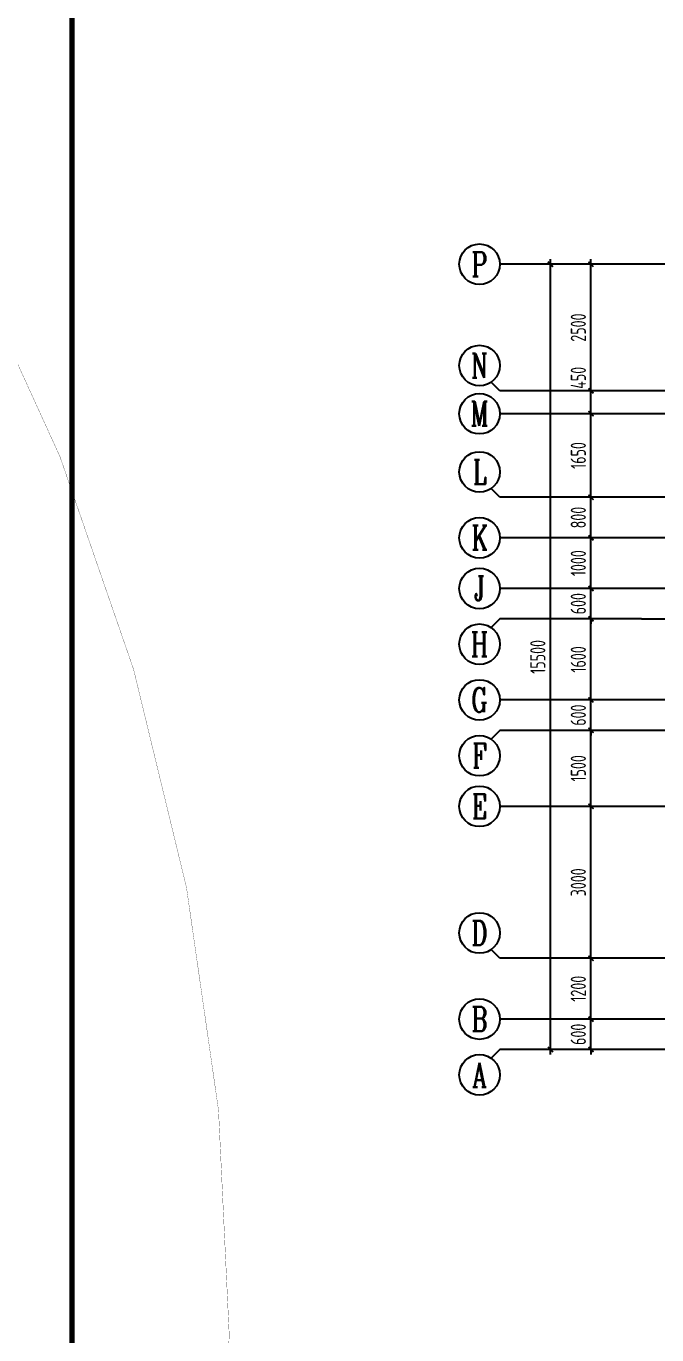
# Model space of a CAD drawing. Extents: x -1712635 to -854203, y -534641 to -21985.
# Drawn here: x -1262019 to -1249569, y -166515 to -140685 of the extents above; entities that cross this region are included whole.
import ezdxf
from ezdxf.enums import TextEntityAlignment as Align

# ---------------------------------------------------------------- set-up
doc = ezdxf.new("R2010")
doc.units = 0
doc.header["$LTSCALE"] = 1000
doc.linetypes.add('DOTE', pattern=[2.42, 2, -0.2, 0.02, -0.2])
doc.layers.get('0').update_dxf_attribs({"linetype": 'CONTINUOUS'})
doc.layers.get('Defpoints').update_dxf_attribs({"linetype": 'CONTINUOUS'})
for name, color, linetype in [('-TK', 7, 'CONTINUOUS'), ('A-AXIS', 1, 'CONTINUOUS'), ('A-DOTE', 10, 'DOTE'), ('AXIS_NUM', 7, 'CONTINUOUS'), ('S-X详图填充', 252, 'CONTINUOUS'), ('S-Y一般标注', 3, 'CONTINUOUS')]:
    doc.layers.add(name, color=color, linetype=linetype)
doc.styles.add('TSSD_Axis', font='complex.shx', dxfattribs={"width": 0.7, "bigfont": 'hztxt.shx'})
doc.styles.add('TSSD_DIMENSION', font='Tssdeng.shx', dxfattribs={"width": 0.7, "bigfont": 'tssdchn.shx'})
doc.dimstyles.new('TSSD_100_100', dxfattribs={"dimtxt": 300, "dimasz": 100, "dimexe": 100, "dimexo": 250, "dimgap": 100, "dimtad": 1, "dimdec": 0, "dimzin": 0, "dimdsep": 46, "dimtxsty": 'TSSD_DIMENSION', "dimblk": 'ARCHTICK', "dimcen": 0, "dimdle": 100, "dimclrt": 7, "dimadec": 0, "dimazin": 0, "dimtfac": 1, "dimtdec": 0, "dimtix": 1, "dimtmove": 2, "dimatfit": 3, "dimldrblk": 'ARCHTICK', "dimfxl": 0, "dimtolj": 1, "dimtzin": 0, "dimarcsym": 0})

# ---------------------------------------------------------------- blocks, each defined once
blk = doc.blocks.new('ts_axno')
at = {"color": 0, "linetype": 'ByBlock', "lineweight": -2}
blk.add_circle((0, 0), 0.5, dxfattribs=at)
at = {"color": 0, "linetype": 'ByBlock', "lineweight": -2, "style": 'TSSD_Axis', "width": 0.7}
blk.add_attdef('A', text='', height=0.6, dxfattribs=at).set_placement((0, 0), align=Align.MIDDLE_CENTER)
blk = doc.blocks.new('_ArchTick')
at = {"color": 0, "const_width": 0.35}
blk.add_lwpolyline([(-0.5, -0.5), (0.5, 0.5)], dxfattribs=at)
blk = doc.blocks.new('*D66')
at = {"layer": 'Defpoints', "color": 0}
for p in [(2600, 5200), (3600, 5200), (3600, 4600)]:
    blk.add_point(p, dxfattribs=at)
at = {"layer": 'S-Y一般标注', "color": 0, "lineweight": -2}
for p, q in [((3350, 5200), (2500, 5200)), ((2600, 5200), (2600, 5300)), ((2600, 4600), (2600, 5200)), ((3350, 4600), (2500, 4600)), ((2600, 4600), (2600, 4500))]:
    blk.add_line(p, q, dxfattribs=at)
at = {"layer": 'S-Y一般标注', "color": 0, "lineweight": -2, "xscale": 100, "yscale": 100, "zscale": 100}
for p, rotation in [((2600, 5200), 270), ((2600, 4600), 90)]:
    blk.add_blockref('_ArchTick', p, dxfattribs=dict(at, rotation=rotation))
at = {"layer": 'S-Y一般标注', "color": 7, "insert": (2350, 4900), "char_height": 300, "attachment_point": 5, "rotation": 90, "style": 'TSSD_DIMENSION'}
blk.add_mtext('\\A1;600', dxfattribs=at)
blk = doc.blocks.new('*D67')
at = {"layer": 'Defpoints', "color": 0}
for p in [(2600, 10900), (3600, 10900), (3600, 9400)]:
    blk.add_point(p, dxfattribs=at)
at = {"layer": 'S-Y一般标注', "color": 0, "lineweight": -2}
for p, q in [((3350, 10900), (2500, 10900)), ((2600, 9300), (2600, 11000)), ((3350, 9400), (2500, 9400))]:
    blk.add_line(p, q, dxfattribs=at)
at = {"layer": 'S-Y一般标注', "color": 0, "lineweight": -2, "xscale": 100, "yscale": 100, "zscale": 100}
for p, rotation in [((2600, 10900), 90), ((2600, 9400), 270)]:
    blk.add_blockref('_ArchTick', p, dxfattribs=dict(at, rotation=rotation))
at = {"layer": 'S-Y一般标注', "color": 7, "insert": (2350, 10150), "char_height": 300, "attachment_point": 5, "rotation": 90, "style": 'TSSD_DIMENSION'}
blk.add_mtext('\\A1;1500', dxfattribs=at)
blk = doc.blocks.new('*D68')
at = {"layer": 'Defpoints', "color": 0}
for p in [(2600, 11500), (3600, 11500), (3600, 10900)]:
    blk.add_point(p, dxfattribs=at)
at = {"layer": 'S-Y一般标注', "color": 0, "lineweight": -2}
for p, q in [((3350, 11500), (2500, 11500)), ((2600, 11500), (2600, 11600)), ((2600, 10900), (2600, 11500)), ((3350, 10900), (2500, 10900)), ((2600, 10900), (2600, 10800))]:
    blk.add_line(p, q, dxfattribs=at)
at = {"layer": 'S-Y一般标注', "color": 0, "lineweight": -2, "xscale": 100, "yscale": 100, "zscale": 100}
for p, rotation in [((2600, 11500), 270), ((2600, 10900), 90)]:
    blk.add_blockref('_ArchTick', p, dxfattribs=dict(at, rotation=rotation))
at = {"layer": 'S-Y一般标注', "color": 7, "insert": (2350, 11200), "char_height": 300, "attachment_point": 5, "rotation": 90, "style": 'TSSD_DIMENSION'}
blk.add_mtext('\\A1;600', dxfattribs=at)
blk = doc.blocks.new('*D69')
at = {"layer": 'Defpoints', "color": 0}
for p in [(2600, 13100), (3600, 13100), (3600, 11500)]:
    blk.add_point(p, dxfattribs=at)
at = {"layer": 'S-Y一般标注', "color": 0, "lineweight": -2}
for p, q in [((2600, 11400), (2600, 13200)), ((3350, 13100), (2500, 13100)), ((3350, 11500), (2500, 11500))]:
    blk.add_line(p, q, dxfattribs=at)
at = {"layer": 'S-Y一般标注', "color": 0, "lineweight": -2, "xscale": 100, "yscale": 100, "zscale": 100}
for p, rotation in [((2600, 13100), 90), ((2600, 11500), 270)]:
    blk.add_blockref('_ArchTick', p, dxfattribs=dict(at, rotation=rotation))
at = {"layer": 'S-Y一般标注', "color": 7, "insert": (2350, 12300), "char_height": 300, "attachment_point": 5, "rotation": 90, "style": 'TSSD_DIMENSION'}
blk.add_mtext('\\A1;1600', dxfattribs=at)
blk = doc.blocks.new('*D70')
at = {"layer": 'Defpoints', "color": 0}
for p in [(2600, 13700), (3600, 13700), (3600, 13100)]:
    blk.add_point(p, dxfattribs=at)
at = {"layer": 'S-Y一般标注', "color": 0, "lineweight": -2}
for p, q in [((3350, 13700), (2500, 13700)), ((2600, 13700), (2600, 13800)), ((2600, 13100), (2600, 13700)), ((3350, 13100), (2500, 13100)), ((2600, 13100), (2600, 13000))]:
    blk.add_line(p, q, dxfattribs=at)
at = {"layer": 'S-Y一般标注', "color": 0, "lineweight": -2, "xscale": 100, "yscale": 100, "zscale": 100}
for p, rotation in [((2600, 13700), 270), ((2600, 13100), 90)]:
    blk.add_blockref('_ArchTick', p, dxfattribs=dict(at, rotation=rotation))
at = {"layer": 'S-Y一般标注', "color": 7, "insert": (2350, 13400), "char_height": 300, "attachment_point": 5, "rotation": 90, "style": 'TSSD_DIMENSION'}
blk.add_mtext('\\A1;600', dxfattribs=at)
blk = doc.blocks.new('*D71')
at = {"layer": 'Defpoints', "color": 0}
for p in [(2600, 14700), (3600, 14700), (3600, 13700)]:
    blk.add_point(p, dxfattribs=at)
at = {"layer": 'S-Y一般标注', "color": 0, "lineweight": -2}
for p, q in [((2600, 13600), (2600, 14800)), ((3350, 14700), (2500, 14700)), ((3350, 13700), (2500, 13700))]:
    blk.add_line(p, q, dxfattribs=at)
at = {"layer": 'S-Y一般标注', "color": 0, "lineweight": -2, "xscale": 100, "yscale": 100, "zscale": 100}
for p, rotation in [((2600, 14700), 90), ((2600, 13700), 270)]:
    blk.add_blockref('_ArchTick', p, dxfattribs=dict(at, rotation=rotation))
at = {"layer": 'S-Y一般标注', "color": 7, "insert": (2350, 14200), "char_height": 300, "attachment_point": 5, "rotation": 90, "style": 'TSSD_DIMENSION'}
blk.add_mtext('\\A1;1000', dxfattribs=at)
blk = doc.blocks.new('*D72')
at = {"layer": 'Defpoints', "color": 0}
for p in [(1800, 20100), (3600, 20100), (3600, 4600)]:
    blk.add_point(p, dxfattribs=at)
at = {"layer": 'S-Y一般标注', "color": 0, "lineweight": -2}
for p, q in [((1800, 4500), (1800, 20200)), ((3350, 20100), (1700, 20100)), ((3350, 4600), (1700, 4600))]:
    blk.add_line(p, q, dxfattribs=at)
at = {"layer": 'S-Y一般标注', "color": 0, "lineweight": -2, "xscale": 100, "yscale": 100, "zscale": 100}
for p, rotation in [((1800, 20100), 90), ((1800, 4600), 270)]:
    blk.add_blockref('_ArchTick', p, dxfattribs=dict(at, rotation=rotation))
at = {"layer": 'S-Y一般标注', "color": 7, "insert": (1550, 12350), "char_height": 300, "attachment_point": 5, "rotation": 90, "style": 'TSSD_DIMENSION'}
blk.add_mtext('\\A1;15500', dxfattribs=at)
blk = doc.blocks.new('*D73')
at = {"layer": 'Defpoints', "color": 0}
for p in [(2600, 15500), (3600, 15500), (3600, 14700)]:
    blk.add_point(p, dxfattribs=at)
at = {"layer": 'S-Y一般标注', "color": 0, "lineweight": -2}
for p, q in [((3350, 15500), (2500, 15500)), ((2600, 14600), (2600, 15600)), ((3350, 14700), (2500, 14700))]:
    blk.add_line(p, q, dxfattribs=at)
at = {"layer": 'S-Y一般标注', "color": 0, "lineweight": -2, "xscale": 100, "yscale": 100, "zscale": 100}
for p, rotation in [((2600, 15500), 90), ((2600, 14700), 270)]:
    blk.add_blockref('_ArchTick', p, dxfattribs=dict(at, rotation=rotation))
at = {"layer": 'S-Y一般标注', "color": 7, "insert": (2350, 15100), "char_height": 300, "attachment_point": 5, "rotation": 90, "style": 'TSSD_DIMENSION'}
blk.add_mtext('\\A1;800', dxfattribs=at)
blk = doc.blocks.new('*D74')
at = {"layer": 'Defpoints', "color": 0}
for p in [(2600, 17600), (3600, 17600), (3600, 17150)]:
    blk.add_point(p, dxfattribs=at)
at = {"layer": 'S-Y一般标注', "color": 0, "lineweight": -2}
for p, q in [((3350, 17600), (2500, 17600)), ((2600, 17050), (2600, 17700)), ((3350, 17150), (2500, 17150))]:
    blk.add_line(p, q, dxfattribs=at)
at = {"layer": 'S-Y一般标注', "color": 0, "lineweight": -2, "xscale": 100, "yscale": 100, "zscale": 100}
for p, rotation in [((2600, 17600), 90), ((2600, 17150), 270)]:
    blk.add_blockref('_ArchTick', p, dxfattribs=dict(at, rotation=rotation))
at = {"layer": 'S-Y一般标注', "color": 7, "insert": (2350, 17858), "char_height": 300, "attachment_point": 5, "rotation": 90, "style": 'TSSD_DIMENSION'}
blk.add_mtext('\\A1;450', dxfattribs=at)
blk = doc.blocks.new('*D75')
at = {"layer": 'Defpoints', "color": 0}
for p in [(2600, 20100), (3600, 20100), (3600, 17600)]:
    blk.add_point(p, dxfattribs=at)
at = {"layer": 'S-Y一般标注', "color": 0, "lineweight": -2}
for p, q in [((2600, 17500), (2600, 20200)), ((3350, 20100), (2500, 20100)), ((3350, 17600), (2500, 17600))]:
    blk.add_line(p, q, dxfattribs=at)
at = {"layer": 'S-Y一般标注', "color": 0, "lineweight": -2, "xscale": 100, "yscale": 100, "zscale": 100}
for p, rotation in [((2600, 20100), 90), ((2600, 17600), 270)]:
    blk.add_blockref('_ArchTick', p, dxfattribs=dict(at, rotation=rotation))
at = {"layer": 'S-Y一般标注', "color": 7, "insert": (2350, 18850), "char_height": 300, "attachment_point": 5, "rotation": 90, "style": 'TSSD_DIMENSION'}
blk.add_mtext('\\A1;2500', dxfattribs=at)
blk = doc.blocks.new('*D76')
at = {"layer": 'Defpoints', "color": 0}
for p in [(2600, 6400), (3600, 6400), (3600, 5200)]:
    blk.add_point(p, dxfattribs=at)
at = {"layer": 'S-Y一般标注', "color": 0, "lineweight": -2}
for p, q in [((2600, 5100), (2600, 6500)), ((3350, 6400), (2500, 6400)), ((3350, 5200), (2500, 5200))]:
    blk.add_line(p, q, dxfattribs=at)
at = {"layer": 'S-Y一般标注', "color": 0, "lineweight": -2, "xscale": 100, "yscale": 100, "zscale": 100}
for p, rotation in [((2600, 6400), 90), ((2600, 5200), 270)]:
    blk.add_blockref('_ArchTick', p, dxfattribs=dict(at, rotation=rotation))
at = {"layer": 'S-Y一般标注', "color": 7, "insert": (2350, 5800), "char_height": 300, "attachment_point": 5, "rotation": 90, "style": 'TSSD_DIMENSION'}
blk.add_mtext('\\A1;1200', dxfattribs=at)
blk = doc.blocks.new('*D77')
at = {"layer": 'Defpoints', "color": 0}
for p in [(2600, 9400), (3600, 9400), (3600, 6400)]:
    blk.add_point(p, dxfattribs=at)
at = {"layer": 'S-Y一般标注', "color": 0, "lineweight": -2}
for p, q in [((3350, 9400), (2500, 9400)), ((2600, 6300), (2600, 9500)), ((3350, 6400), (2500, 6400))]:
    blk.add_line(p, q, dxfattribs=at)
at = {"layer": 'S-Y一般标注', "color": 0, "lineweight": -2, "xscale": 100, "yscale": 100, "zscale": 100}
for p, rotation in [((2600, 9400), 90), ((2600, 6400), 270)]:
    blk.add_blockref('_ArchTick', p, dxfattribs=dict(at, rotation=rotation))
at = {"layer": 'S-Y一般标注', "color": 7, "insert": (2350, 7900), "char_height": 300, "attachment_point": 5, "rotation": 90, "style": 'TSSD_DIMENSION'}
blk.add_mtext('\\A1;3000', dxfattribs=at)
blk = doc.blocks.new('*D112')
at = {"layer": 'Defpoints', "color": 0}
for p in [(2600, 17150), (3600, 17150), (3600, 15500)]:
    blk.add_point(p, dxfattribs=at)
at = {"layer": 'S-Y一般标注', "color": 0, "lineweight": -2}
for p, q in [((3350, 17150), (2500, 17150)), ((2600, 15400), (2600, 17250)), ((3350, 15500), (2500, 15500))]:
    blk.add_line(p, q, dxfattribs=at)
at = {"layer": 'S-Y一般标注', "color": 0, "lineweight": -2, "xscale": 100, "yscale": 100, "zscale": 100}
for p, rotation in [((2600, 17150), 90), ((2600, 15500), 270)]:
    blk.add_blockref('_ArchTick', p, dxfattribs=dict(at, rotation=rotation))
at = {"layer": 'S-Y一般标注', "color": 7, "insert": (2350, 16325), "char_height": 300, "attachment_point": 5, "rotation": 90, "style": 'TSSD_DIMENSION'}
blk.add_mtext('\\A1;1650', dxfattribs=at)
blk = doc.blocks.new('A1')
at = {"const_width": 100}
blk.add_lwpolyline([(2500, 58400), (2500, 1000), (83100, 1000), (83100, 58400)], close=True, dxfattribs=at)
blk = doc.blocks.new('20210726.16350016')
at = {"layer": 'A-AXIS'}
for p, q in [((3600, 20100), (800, 20100)), ((800, 17600), (628.4, 17771.7)), ((3600, 17600), (800, 17600)), ((3600, 17150), (800, 17150)), ((800, 15500), (628.4, 15671.7)), ((3600, 15500), (800, 15500)), ((3600, 14700), (800, 14700)), ((3600, 13700), (800, 13700)), ((800, 13100.3), (628.4, 12928.7)), ((3600, 13100.3), (800, 13100.3)), ((3600, 11500), (800, 11500)), ((800, 10900), (628.4, 10728.4)), ((3600, 10900), (800, 10900)), ((3600, 9400), (800, 9400)), ((800, 6400), (628.4, 6571.7)), ((3600, 6400), (800, 6400)), ((3600, 5200), (800, 5200)), ((800, 4600), (628.4, 4428.4)), ((3600, 4600), (800, 4600))]:
    blk.add_line(p, q, dxfattribs=at)
at = {"layer": 'A-DOTE'}
for p, q in [((55600, 20100), (3600, 20100)), ((55600, 17600), (3600, 17600)), ((55600, 17150), (3600, 17150)), ((55600, 15500), (3600, 15500)), ((55600, 14700), (3600, 14700)), ((55600, 13700), (3600, 13700)), ((3600, 13100.3), (55600, 13100.3)), ((55600, 11500), (3600, 11500)), ((55600, 10900), (3600, 10900)), ((55600, 9400), (3600, 9400)), ((55600, 6400), (3600, 6400)), ((55600, 5200), (3600, 5200)), ((55600, 4600), (3600, 4600))]:
    blk.add_line(p, q, dxfattribs=at)
at = {"layer": 'A-AXIS'}
ref = blk.add_blockref('ts_axno', (400, 20100), dxfattribs=dict(at, xscale=800, yscale=800, zscale=800))
ref.add_attrib('G', 'P', dxfattribs={"layer": 'AXIS_NUM', "height": 480, "style": 'TSSD_Axis', "width": 0.7}).set_placement((400, 20100), align=Align.MIDDLE_CENTER)
ref = blk.add_blockref('ts_axno', (400, 18100), dxfattribs=dict(at, xscale=800, yscale=800, zscale=800))
ref.add_attrib('G', 'N', dxfattribs={"layer": 'AXIS_NUM', "height": 480, "style": 'TSSD_Axis', "width": 0.7}).set_placement((400, 18100), align=Align.MIDDLE_CENTER)
ref = blk.add_blockref('ts_axno', (400, 17150), dxfattribs=dict(at, xscale=800, yscale=800, zscale=800))
ref.add_attrib('G', 'M', dxfattribs={"layer": 'AXIS_NUM', "height": 480, "style": 'TSSD_Axis', "width": 0.7}).set_placement((400, 17150), align=Align.MIDDLE_CENTER)
ref = blk.add_blockref('ts_axno', (400, 16000), dxfattribs=dict(at, xscale=800, yscale=800, zscale=800))
ref.add_attrib('G', 'L', dxfattribs={"layer": 'AXIS_NUM', "height": 480, "style": 'TSSD_Axis', "width": 0.7}).set_placement((400, 16000), align=Align.MIDDLE_CENTER)
ref = blk.add_blockref('ts_axno', (400, 14700), dxfattribs=dict(at, xscale=800, yscale=800, zscale=800))
ref.add_attrib('G', 'K', dxfattribs={"layer": 'AXIS_NUM', "height": 480, "style": 'TSSD_Axis', "width": 0.7}).set_placement((400, 14700), align=Align.MIDDLE_CENTER)
ref = blk.add_blockref('ts_axno', (400, 13700), dxfattribs=dict(at, xscale=800, yscale=800, zscale=800))
ref.add_attrib('G', 'J', dxfattribs={"layer": 'AXIS_NUM', "height": 480, "style": 'TSSD_Axis', "width": 0.7}).set_placement((400, 13700), align=Align.MIDDLE_CENTER)
ref = blk.add_blockref('ts_axno', (400, 12600.3), dxfattribs=dict(at, xscale=800, yscale=800, zscale=800))
ref.add_attrib('C', 'H', dxfattribs={"layer": 'AXIS_NUM', "height": 480, "style": 'TSSD_Axis', "width": 0.7}).set_placement((400, 12600.3), align=Align.MIDDLE_CENTER)
ref = blk.add_blockref('ts_axno', (400, 11500), dxfattribs=dict(at, xscale=800, yscale=800, zscale=800))
ref.add_attrib('D', 'G', dxfattribs={"layer": 'AXIS_NUM', "height": 480, "style": 'TSSD_Axis', "width": 0.7}).set_placement((400, 11500), align=Align.MIDDLE_CENTER)
ref = blk.add_blockref('ts_axno', (400, 10400), dxfattribs=dict(at, xscale=800, yscale=800, zscale=800))
ref.add_attrib('C', 'F', dxfattribs={"layer": 'AXIS_NUM', "height": 480, "style": 'TSSD_Axis', "width": 0.7}).set_placement((400, 10400), align=Align.MIDDLE_CENTER)
ref = blk.add_blockref('ts_axno', (400, 9400), dxfattribs=dict(at, xscale=800, yscale=800, zscale=800))
ref.add_attrib('B', 'E', dxfattribs={"layer": 'AXIS_NUM', "height": 480, "style": 'TSSD_Axis', "width": 0.7}).set_placement((400, 9400), align=Align.MIDDLE_CENTER)
ref = blk.add_blockref('ts_axno', (400, 6900), dxfattribs=dict(at, xscale=800, yscale=800, zscale=800, rotation=180))
ref.add_attrib('C', 'D', dxfattribs={"layer": 'AXIS_NUM', "height": 480, "style": 'TSSD_Axis', "width": 0.7}).set_placement((400, 6900), align=Align.MIDDLE_CENTER)
ref = blk.add_blockref('ts_axno', (400, 5200), dxfattribs=dict(at, xscale=800, yscale=800, zscale=800))
ref.add_attrib('A', 'B', dxfattribs={"layer": 'AXIS_NUM', "height": 480, "style": 'TSSD_Axis', "width": 0.7}).set_placement((400, 5200), align=Align.MIDDLE_CENTER)
ref = blk.add_blockref('ts_axno', (400, 4100), dxfattribs=dict(at, xscale=800, yscale=800, zscale=800))
ref.add_attrib('F', 'A', dxfattribs={"layer": 'AXIS_NUM', "height": 480, "style": 'TSSD_Axis', "width": 0.7}).set_placement((400, 4100), align=Align.MIDDLE_CENTER)
at = {"layer": 'S-Y一般标注'}
for base, p1, p2, picture, middle in [((1800, 20100), (3600, 4600), (3600, 20100), '*D72', (1550, 12350)), ((2600, 20100), (3600, 17600), (3600, 20100), '*D75', (2350, 18850)), ((2600, 17150), (3600, 15500), (3600, 17150), '*D112', (2350, 16325)), ((2600, 15500), (3600, 14700), (3600, 15500), '*D73', (2350, 15100)), ((2600, 14700), (3600, 13700), (3600, 14700), '*D71', (2350, 14200)), ((2600, 13700), (3600, 13100.3), (3600, 13700), '*D70', (2350, 13400.2)), ((2600, 13100.3), (3600, 11500), (3600, 13100.3), '*D69', (2350, 12300.2)), ((2600, 11500), (3600, 10900), (3600, 11500), '*D68', (2350, 11200)), ((2600, 10900), (3600, 9400), (3600, 10900), '*D67', (2350, 10150)), ((2600, 9400), (3600, 6400), (3600, 9400), '*D77', (2350, 7900)), ((2600, 6400), (3600, 5200), (3600, 6400), '*D76', (2350, 5800)), ((2600, 5200), (3600, 4600), (3600, 5200), '*D66', (2350, 4900))]:
    dim = blk.add_linear_dim(base=base, p1=p1, p2=p2, angle=90, dimstyle='TSSD_100_100', dxfattribs=at)
    dim.commit()
    dim.dimension.update_dxf_attribs({"geometry": picture, "text_midpoint": middle})
dim = blk.add_linear_dim(base=(2600, 17600), p1=(3600, 17150), p2=(3600, 17600), angle=90, dimstyle='TSSD_100_100', dxfattribs=at)
dim.commit()
dim.dimension.update_dxf_attribs({"geometry": '*D74', "text_midpoint": (2350, 17858.1), "dimtype": 128})

msp = doc.modelspace()

# ---------------------------------------------------------------- linework, layer by layer
at = {"layer": 'S-X详图填充', "color": 2, "const_width": 5}
msp.add_lwpolyline([(-1685356.54, -45313.6, -0.57735027), (-1604552.52, -45313.6, -0.57735027), (-1523748.51, -45313.6, -0.57735027), (-1442944.49, -45313.6, -0.57735027), (-1362140.48, -45313.6, -0.57735027), (-1281336.46, -45313.6, -0.57735027), (-1281336.46, -126117.61, -0.57735027), (-1281336.46, -206921.63, -0.57735027), (-1281336.46, -287725.64, -0.57735027), (-1281336.46, -368529.66, -0.57735027), (-1281336.46, -449333.67, -0.57735027), (-1362140.48, -449333.67, -0.57735027), (-1442944.49, -449333.67, -0.57735027), (-1523748.51, -449333.67, -0.57735027), (-1604552.52, -449333.67, -0.57735027), (-1685356.54, -449333.67, -0.57735027), (-1685356.54, -368529.66, -0.57735027), (-1685356.54, -287725.64, -0.57735027), (-1685356.54, -206921.63, -0.57735027), (-1685356.54, -126117.61, -0.57735027), (-1685356.54, -45313.6, -0.57735027), (-1685356.54, -45313.6, -0.57735027)], format="xyb", dxfattribs=at)

# ---------------------------------------------------------------- block references
at = {"layer": '-TK'}
msp.add_blockref('A1', (-1263615.11, -189434.1), dxfattribs=at)
at = {"layer": 'A-DOTE'}
msp.add_blockref('20210726.16350016', (-1253468.61, -165483.69), dxfattribs=at)

doc.saveas('drawing.dxf')
